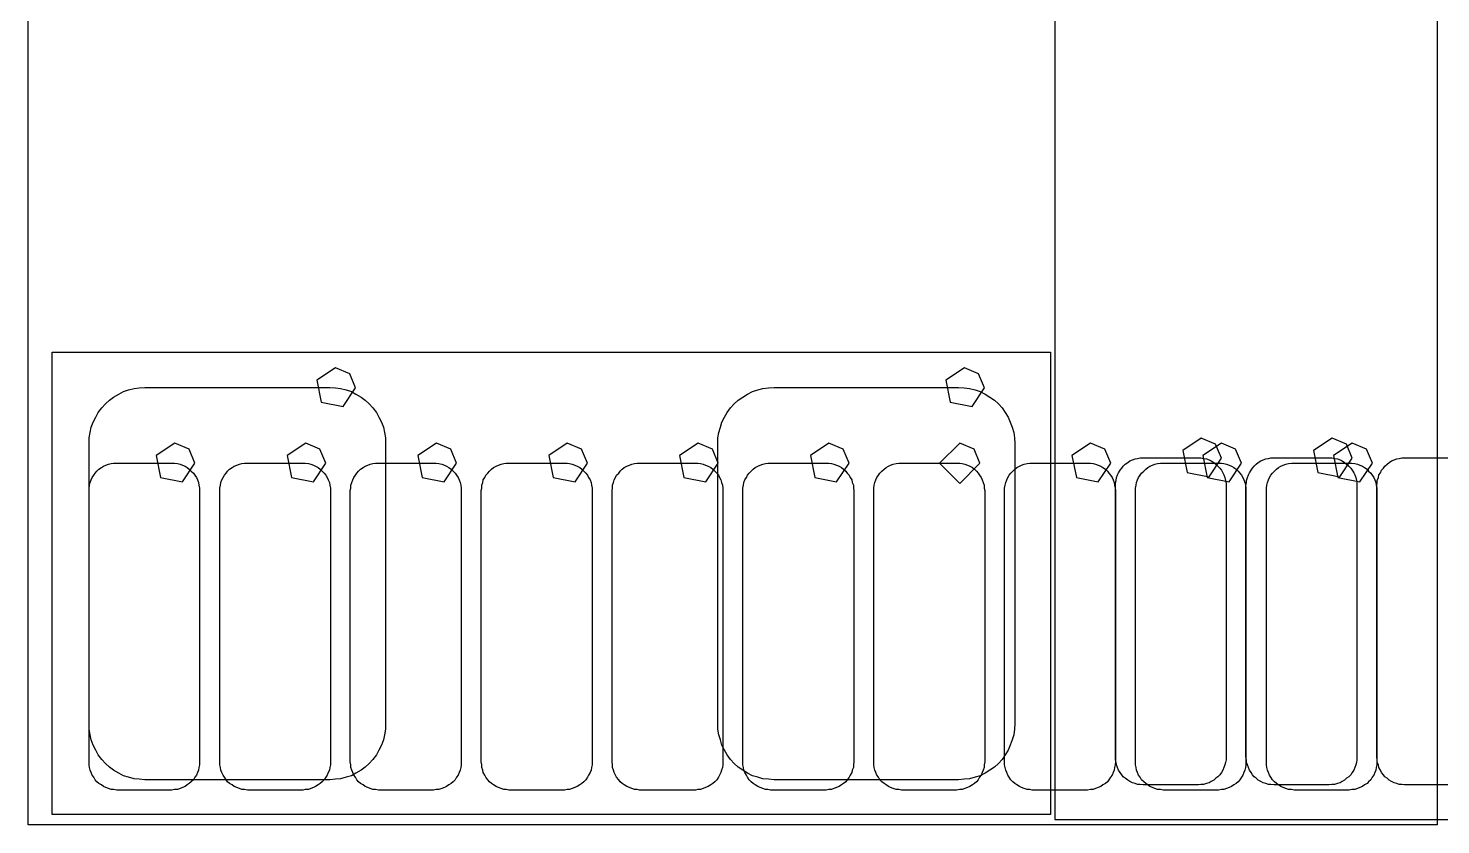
# Model space of a CAD drawing. Extents: x 114 to 258, y 8 to 198.
# Drawn here: x 212.65 to 219.67, y 49.13 to 53.09 of the extents above; entities that cross this region are included whole.
import ezdxf

# ---------------------------------------------------------------- set-up
doc = ezdxf.new("R2010")
doc.units = 0

msp = doc.modelspace()

# ---------------------------------------------------------------- linework, layer by layer
at = {"layer": 'Layer 1', "color": 7}
for points in [[(217.74912, 56.86024), (217.74912, 49.15896)], [(212.6488, 49.13356), (212.6488, 56.83484)], [(219.64904, 56.83484), (219.64904, 49.13356)], [(212.76818, 49.18436), (212.76818, 51.48306)], [(212.76818, 51.48306), (217.7288, 51.48306)], [(217.7288, 51.48306), (217.7288, 49.18436)], [(214.17534, 51.405006), (214.082952, 51.343274), (214.104629, 51.234295), (214.213608, 51.212618), (214.27534, 51.305006), (214.246051, 51.375717), (214.17534, 51.405006), (214.17534, 51.405006)], [(217.300302, 51.405006), (217.207914, 51.343274), (217.229591, 51.234295), (217.33857, 51.212618), (217.400302, 51.305006), (217.371013, 51.375717), (217.300302, 51.405006), (217.300302, 51.405006)], [(213.17458, 51.30272), (213.19998, 51.30526)], [(213.19998, 51.30526), (213.22792, 51.3078)], [(213.22792, 51.3078), (214.1474, 51.3078)], [(214.1474, 51.3078), (214.17534, 51.30526)], [(214.17534, 51.30526), (214.20074, 51.30272)], [(216.29878, 51.30272), (216.32672, 51.30526)], [(216.32672, 51.30526), (216.35466, 51.3078)], [(216.35466, 51.3078), (217.2716, 51.3078)], [(217.2716, 51.3078), (217.29954, 51.30526)], [(217.29954, 51.30526), (217.32494, 51.30272)], [(213.03234, 51.22652), (213.05266, 51.2443)], [(213.05266, 51.2443), (213.07298, 51.25954)], [(213.07298, 51.25954), (213.09838, 51.27478)], [(213.09838, 51.27478), (213.12124, 51.28748)], [(213.12124, 51.28748), (213.14664, 51.2951)], [(213.14664, 51.2951), (213.17458, 51.30272)], [(214.20074, 51.30272), (214.22868, 51.2951)], [(214.22868, 51.2951), (214.25408, 51.28748)], [(214.25408, 51.28748), (214.27694, 51.27478)], [(214.27694, 51.27478), (214.30234, 51.25954)], [(214.30234, 51.25954), (214.32266, 51.2443)], [(214.32266, 51.2443), (214.34298, 51.22652)], [(216.15654, 51.22652), (216.17686, 51.2443)], [(216.17686, 51.2443), (216.19972, 51.25954)], [(216.19972, 51.25954), (216.22258, 51.27478)], [(216.22258, 51.27478), (216.24798, 51.28748)], [(216.24798, 51.28748), (216.27338, 51.2951)], [(216.27338, 51.2951), (216.29878, 51.30272)], [(217.32494, 51.30272), (217.35288, 51.2951)], [(217.35288, 51.2951), (217.37828, 51.28748)], [(217.37828, 51.28748), (217.40368, 51.27478)], [(217.40368, 51.27478), (217.42654, 51.25954)], [(217.42654, 51.25954), (217.4494, 51.2443)], [(217.4494, 51.2443), (217.46972, 51.22652)], [(212.98408, 51.16048), (212.99678, 51.18334)], [(212.99678, 51.18334), (213.01456, 51.2062)], [(213.01456, 51.2062), (213.03234, 51.22652)], [(214.34298, 51.22652), (214.36076, 51.2062)], [(214.36076, 51.2062), (214.37854, 51.18334)], [(214.37854, 51.18334), (214.39124, 51.16048)], [(216.10828, 51.16048), (216.12098, 51.18334)], [(216.12098, 51.18334), (216.13876, 51.2062)], [(216.13876, 51.2062), (216.15654, 51.22652)], [(217.46972, 51.22652), (217.4875, 51.2062)], [(217.4875, 51.2062), (217.50274, 51.18334)], [(217.50274, 51.18334), (217.51798, 51.16048)], [(212.95614, 51.08428), (212.96122, 51.10968)], [(212.96122, 51.10968), (212.97138, 51.13508)], [(212.97138, 51.13508), (212.98408, 51.16048)], [(214.39124, 51.16048), (214.40394, 51.13508)], [(214.40394, 51.13508), (214.4141, 51.10968)], [(214.4141, 51.10968), (214.41918, 51.08428)], [(216.08034, 51.08428), (216.08796, 51.10968)], [(216.08796, 51.10968), (216.09558, 51.13508)], [(216.09558, 51.13508), (216.10828, 51.16048)], [(217.51798, 51.16048), (217.52814, 51.13508)], [(217.52814, 51.13508), (217.5383, 51.10968)], [(217.5383, 51.10968), (217.54592, 51.08428)], [(212.95106, 51.05634), (212.95614, 51.08428)], [(212.95106, 51.0284), (212.95106, 51.05634)], [(212.95106, 49.63648), (212.95106, 51.0284)], [(213.377272, 51.03061), (213.284884, 50.968878), (213.306561, 50.859899), (213.41554, 50.838222), (213.477272, 50.93061), (213.447983, 51.001321), (213.377272, 51.03061), (213.377272, 51.03061)], [(214.027258, 51.03061), (213.93487, 50.968878), (213.956547, 50.859899), (214.065526, 50.838222), (214.127258, 50.93061), (214.097969, 51.001321), (214.027258, 51.03061), (214.027258, 51.03061)], [(214.41918, 51.08428), (214.42426, 51.05634)], [(214.42426, 51.05634), (214.42426, 51.0284)], [(214.42426, 51.0284), (214.42426, 49.63648)], [(214.677244, 51.03061), (214.584856, 50.968878), (214.606533, 50.859899), (214.715512, 50.838222), (214.777244, 50.93061), (214.747955, 51.001321), (214.677244, 51.03061), (214.677244, 51.03061)], [(215.32723, 51.03061), (215.234842, 50.968878), (215.256519, 50.859899), (215.365498, 50.838222), (215.42723, 50.93061), (215.397941, 51.001321), (215.32723, 51.03061), (215.32723, 51.03061)], [(215.977216, 51.03061), (215.884828, 50.968878), (215.906505, 50.859899), (216.015484, 50.838222), (216.077216, 50.93061), (216.047927, 51.001321), (215.977216, 51.03061), (215.977216, 51.03061)], [(216.07526, 51.05634), (216.08034, 51.08428)], [(216.07526, 51.0284), (216.07526, 51.05634)], [(216.07526, 49.63648), (216.07526, 51.0284)], [(216.627202, 51.03061), (216.534814, 50.968878), (216.556491, 50.859899), (216.66547, 50.838222), (216.727202, 50.93061), (216.697913, 51.001321), (216.627202, 51.03061), (216.627202, 51.03061)], [(217.277188, 51.03061), (217.177188, 50.93061), (217.277188, 50.83061), (217.377188, 50.93061), (217.347899, 51.001321), (217.277188, 51.03061), (217.277188, 51.03061)], [(217.54592, 51.08428), (217.54846, 51.05634)], [(217.54846, 51.05634), (217.551, 51.0284)], [(217.551, 51.0284), (217.551, 49.63648)], [(217.927174, 51.03061), (217.834786, 50.968878), (217.856463, 50.859899), (217.965442, 50.838222), (218.027174, 50.93061), (217.997885, 51.001321), (217.927174, 51.03061), (217.927174, 51.03061)], [(218.477338, 51.055502), (218.38495, 50.99377), (218.406627, 50.884791), (218.515606, 50.863114), (218.577338, 50.955502), (218.548049, 51.026213), (218.477338, 51.055502), (218.477338, 51.055502)], [(218.57716, 51.03061), (218.484772, 50.968878), (218.506449, 50.859899), (218.615428, 50.838222), (218.67716, 50.93061), (218.647871, 51.001321), (218.57716, 51.03061), (218.57716, 51.03061)], [(219.127324, 51.055502), (219.034936, 50.99377), (219.056613, 50.884791), (219.165592, 50.863114), (219.227324, 50.955502), (219.198035, 51.026213), (219.127324, 51.055502), (219.127324, 51.055502)], [(219.227146, 51.03061), (219.134758, 50.968878), (219.156435, 50.859899), (219.265414, 50.838222), (219.327146, 50.93061), (219.297857, 51.001321), (219.227146, 51.03061), (219.227146, 51.03061)], [(218.1352, 50.94712), (218.1479, 50.9522)], [(218.1479, 50.9522), (218.1606, 50.95474)], [(218.1606, 50.95474), (218.1733, 50.95728)], [(218.1733, 50.95728), (218.18854, 50.95728)], [(218.18854, 50.95728), (218.46286, 50.95728)], [(218.46286, 50.95728), (218.47556, 50.95728)], [(218.47556, 50.95728), (218.48826, 50.95474)], [(218.48826, 50.95474), (218.5035, 50.9522)], [(218.5035, 50.9522), (218.5162, 50.94712)], [(218.78544, 50.94712), (218.79814, 50.9522)], [(218.79814, 50.9522), (218.81084, 50.95474)], [(218.81084, 50.95474), (218.82354, 50.95728)], [(218.82354, 50.95728), (218.83878, 50.95728)], [(218.83878, 50.95728), (219.1131, 50.95728)], [(219.1131, 50.95728), (219.1258, 50.95728)], [(219.1258, 50.95728), (219.1385, 50.95474)], [(219.1385, 50.95474), (219.15374, 50.9522)], [(219.15374, 50.9522), (219.16644, 50.94712)], [(219.43568, 50.94712), (219.44838, 50.9522)], [(219.44838, 50.9522), (219.46108, 50.95474)], [(219.46108, 50.95474), (219.47378, 50.95728)], [(219.47378, 50.95728), (219.48648, 50.95728)], [(219.48648, 50.95728), (219.76334, 50.95728)], [(212.98154, 50.88108), (212.98916, 50.89124)], [(212.98916, 50.89124), (212.99932, 50.9014)], [(212.99932, 50.9014), (213.01202, 50.90902)], [(213.01202, 50.90902), (213.02218, 50.91664)], [(213.02218, 50.91664), (213.03488, 50.92172)], [(213.03488, 50.92172), (213.04758, 50.9268)], [(213.04758, 50.9268), (213.06028, 50.92934)], [(213.06028, 50.92934), (213.07298, 50.93188)], [(213.07298, 50.93188), (213.08822, 50.93188)], [(213.08822, 50.93188), (213.36254, 50.93188)], [(213.36254, 50.93188), (213.37524, 50.93188)], [(213.37524, 50.93188), (213.39048, 50.92934)], [(213.39048, 50.92934), (213.40318, 50.9268)], [(213.40318, 50.9268), (213.41588, 50.92172)], [(213.41588, 50.92172), (213.42858, 50.91664)], [(213.42858, 50.91664), (213.43874, 50.90902)], [(213.43874, 50.90902), (213.4489, 50.9014)], [(213.4489, 50.9014), (213.45906, 50.89124)], [(213.45906, 50.89124), (213.46922, 50.88108)], [(213.63178, 50.88108), (213.6394, 50.89124)], [(213.6394, 50.89124), (213.64956, 50.9014)], [(213.64956, 50.9014), (213.66226, 50.90902)], [(213.66226, 50.90902), (213.67242, 50.91664)], [(213.67242, 50.91664), (213.68512, 50.92172)], [(213.68512, 50.92172), (213.69782, 50.9268)], [(213.69782, 50.9268), (213.71052, 50.92934)], [(213.71052, 50.92934), (213.72322, 50.93188)], [(213.72322, 50.93188), (213.73846, 50.93188)], [(213.73846, 50.93188), (214.01278, 50.93188)], [(214.01278, 50.93188), (214.02548, 50.93188)], [(214.02548, 50.93188), (214.04072, 50.92934)], [(214.04072, 50.92934), (214.05342, 50.9268)], [(214.05342, 50.9268), (214.06612, 50.92172)], [(214.06612, 50.92172), (214.07628, 50.91664)], [(214.07628, 50.91664), (214.08898, 50.90902)], [(214.08898, 50.90902), (214.09914, 50.9014)], [(214.09914, 50.9014), (214.1093, 50.89124)], [(214.1093, 50.89124), (214.11946, 50.88108)], [(214.28202, 50.88108), (214.28964, 50.89124)], [(214.28964, 50.89124), (214.2998, 50.9014)], [(214.2998, 50.9014), (214.3125, 50.90902)], [(214.3125, 50.90902), (214.32266, 50.91664)], [(214.32266, 50.91664), (214.33536, 50.92172)], [(214.33536, 50.92172), (214.34806, 50.9268)], [(214.34806, 50.9268), (214.36076, 50.92934)], [(214.36076, 50.92934), (214.37346, 50.93188)], [(214.37346, 50.93188), (214.3887, 50.93188)], [(214.3887, 50.93188), (214.66302, 50.93188)], [(214.66302, 50.93188), (214.67572, 50.93188)], [(214.67572, 50.93188), (214.68842, 50.92934)], [(214.68842, 50.92934), (214.70366, 50.9268)], [(214.70366, 50.9268), (214.71636, 50.92172)], [(214.71636, 50.92172), (214.72652, 50.91664)], [(214.72652, 50.91664), (214.73922, 50.90902)], [(214.73922, 50.90902), (214.74938, 50.9014)], [(214.74938, 50.9014), (214.75954, 50.89124)], [(214.75954, 50.89124), (214.7697, 50.88108)], [(214.93226, 50.88108), (214.93988, 50.89124)], [(214.93988, 50.89124), (214.95004, 50.9014)], [(214.95004, 50.9014), (214.9602, 50.90902)], [(214.9602, 50.90902), (214.9729, 50.91664)], [(214.9729, 50.91664), (214.9856, 50.92172)], [(214.9856, 50.92172), (214.9983, 50.9268)], [(214.9983, 50.9268), (215.011, 50.92934)], [(215.011, 50.92934), (215.0237, 50.93188)], [(215.0237, 50.93188), (215.0364, 50.93188)], [(215.0364, 50.93188), (215.31326, 50.93188)], [(215.31326, 50.93188), (215.32596, 50.93188)], [(215.32596, 50.93188), (215.33866, 50.92934)], [(215.33866, 50.92934), (215.35136, 50.9268)], [(215.35136, 50.9268), (215.36406, 50.92172)], [(215.36406, 50.92172), (215.37676, 50.91664)], [(215.37676, 50.91664), (215.38946, 50.90902)], [(215.38946, 50.90902), (215.39962, 50.9014)], [(215.39962, 50.9014), (215.40978, 50.89124)], [(215.40978, 50.89124), (215.41994, 50.88108)], [(215.5825, 50.88108), (215.59012, 50.89124)], [(215.59012, 50.89124), (215.60028, 50.9014)], [(215.60028, 50.9014), (215.61044, 50.90902)], [(215.61044, 50.90902), (215.62314, 50.91664)], [(215.62314, 50.91664), (215.63584, 50.92172)], [(215.63584, 50.92172), (215.64854, 50.9268)], [(215.64854, 50.9268), (215.66124, 50.92934)], [(215.66124, 50.92934), (215.67394, 50.93188)], [(215.67394, 50.93188), (215.68664, 50.93188)], [(215.68664, 50.93188), (215.9635, 50.93188)], [(215.9635, 50.93188), (215.9762, 50.93188)], [(215.9762, 50.93188), (215.9889, 50.92934)], [(215.9889, 50.92934), (216.0016, 50.9268)], [(216.0016, 50.9268), (216.0143, 50.92172)], [(216.0143, 50.92172), (216.027, 50.91664)], [(216.027, 50.91664), (216.0397, 50.90902)], [(216.0397, 50.90902), (216.04986, 50.9014)], [(216.04986, 50.9014), (216.06002, 50.89124)], [(216.06002, 50.89124), (216.07018, 50.88108)], [(216.2302, 50.88108), (216.24036, 50.89124)], [(216.24036, 50.89124), (216.25052, 50.9014)], [(216.25052, 50.9014), (216.26068, 50.90902)], [(216.26068, 50.90902), (216.27338, 50.91664)], [(216.27338, 50.91664), (216.28608, 50.92172)], [(216.28608, 50.92172), (216.29878, 50.9268)], [(216.29878, 50.9268), (216.31148, 50.92934)], [(216.31148, 50.92934), (216.32418, 50.93188)], [(216.32418, 50.93188), (216.33688, 50.93188)], [(216.33688, 50.93188), (216.61374, 50.93188)], [(216.61374, 50.93188), (216.62644, 50.93188)], [(216.62644, 50.93188), (216.63914, 50.92934)], [(216.63914, 50.92934), (216.65184, 50.9268)], [(216.65184, 50.9268), (216.66454, 50.92172)], [(216.66454, 50.92172), (216.67724, 50.91664)], [(216.67724, 50.91664), (216.68994, 50.90902)], [(216.68994, 50.90902), (216.7001, 50.9014)], [(216.7001, 50.9014), (216.71026, 50.89124)], [(216.71026, 50.89124), (216.71788, 50.88108)], [(216.88044, 50.88108), (216.8906, 50.89124)], [(216.8906, 50.89124), (216.90076, 50.9014)], [(216.90076, 50.9014), (216.91092, 50.90902)], [(216.91092, 50.90902), (216.92362, 50.91664)], [(216.92362, 50.91664), (216.93378, 50.92172)], [(216.93378, 50.92172), (216.94648, 50.9268)], [(216.94648, 50.9268), (216.96172, 50.92934)], [(216.96172, 50.92934), (216.97442, 50.93188)], [(216.97442, 50.93188), (216.98712, 50.93188)], [(216.98712, 50.93188), (217.26144, 50.93188)], [(217.26144, 50.93188), (217.27668, 50.93188)], [(217.27668, 50.93188), (217.28938, 50.92934)], [(217.28938, 50.92934), (217.30208, 50.9268)], [(217.30208, 50.9268), (217.31478, 50.92172)], [(217.31478, 50.92172), (217.32748, 50.91664)], [(217.32748, 50.91664), (217.34018, 50.90902)], [(217.34018, 50.90902), (217.35034, 50.9014)], [(217.35034, 50.9014), (217.3605, 50.89124)], [(217.3605, 50.89124), (217.36812, 50.88108)], [(217.53068, 50.88108), (217.54084, 50.89124)], [(217.54084, 50.89124), (217.551, 50.9014)], [(217.551, 50.9014), (217.56116, 50.90902)], [(217.56116, 50.90902), (217.57386, 50.91664)], [(217.57386, 50.91664), (217.58402, 50.92172)], [(217.58402, 50.92172), (217.59672, 50.9268)], [(217.59672, 50.9268), (217.61196, 50.92934)], [(217.61196, 50.92934), (217.62466, 50.93188)], [(217.62466, 50.93188), (217.63736, 50.93188)], [(217.63736, 50.93188), (217.91168, 50.93188)], [(217.91168, 50.93188), (217.92692, 50.93188)], [(217.92692, 50.93188), (217.93962, 50.92934)], [(217.93962, 50.92934), (217.95232, 50.9268)], [(217.95232, 50.9268), (217.96502, 50.92172)], [(217.96502, 50.92172), (217.97772, 50.91664)], [(217.97772, 50.91664), (217.98788, 50.90902)], [(217.98788, 50.90902), (218.00058, 50.9014)], [(218.00058, 50.9014), (218.01074, 50.89124)], [(218.01074, 50.89124), (218.01836, 50.88108)], [(218.06154, 50.87346), (218.06662, 50.88362)], [(218.06662, 50.88362), (218.07424, 50.89632)], [(218.07424, 50.89632), (218.08186, 50.90648)], [(218.08186, 50.90648), (218.08948, 50.91664)], [(218.08948, 50.91664), (218.09964, 50.9268)], [(218.09964, 50.9268), (218.11234, 50.93442)], [(218.11234, 50.93442), (218.1225, 50.94204)], [(218.1225, 50.94204), (218.1352, 50.94712)], [(218.18092, 50.88108), (218.19108, 50.89124)], [(218.19108, 50.89124), (218.20124, 50.9014)], [(218.20124, 50.9014), (218.2114, 50.90902)], [(218.2114, 50.90902), (218.22156, 50.91664)], [(218.22156, 50.91664), (218.23426, 50.92172)], [(218.23426, 50.92172), (218.24696, 50.9268)], [(218.24696, 50.9268), (218.25966, 50.92934)], [(218.25966, 50.92934), (218.2749, 50.93188)], [(218.2749, 50.93188), (218.2876, 50.93188)], [(218.2876, 50.93188), (218.56192, 50.93188)], [(218.5162, 50.94712), (218.52636, 50.94204)], [(218.52636, 50.94204), (218.53906, 50.93442)], [(218.53906, 50.93442), (218.54922, 50.9268)], [(218.54922, 50.9268), (218.55938, 50.91664)], [(218.55938, 50.91664), (218.56954, 50.90648)], [(218.56192, 50.93188), (218.57716, 50.93188)], [(218.56954, 50.90648), (218.57716, 50.89632)], [(218.57716, 50.93188), (218.58986, 50.92934)], [(218.57716, 50.89632), (218.58478, 50.88362)], [(218.58478, 50.88362), (218.58986, 50.87346)], [(218.58986, 50.92934), (218.60256, 50.9268)], [(218.60256, 50.9268), (218.61526, 50.92172)], [(218.61526, 50.92172), (218.62796, 50.91664)], [(218.62796, 50.91664), (218.63812, 50.90902)], [(218.63812, 50.90902), (218.65082, 50.9014)], [(218.65082, 50.9014), (218.66098, 50.89124)], [(218.66098, 50.89124), (218.6686, 50.88108)], [(218.71178, 50.87346), (218.71686, 50.88362)], [(218.71686, 50.88362), (218.72448, 50.89632)], [(218.72448, 50.89632), (218.7321, 50.90648)], [(218.7321, 50.90648), (218.73972, 50.91664)], [(218.73972, 50.91664), (218.74988, 50.9268)], [(218.74988, 50.9268), (218.76004, 50.93442)], [(218.76004, 50.93442), (218.77274, 50.94204)], [(218.77274, 50.94204), (218.78544, 50.94712)], [(218.83116, 50.88108), (218.84132, 50.89124)], [(218.84132, 50.89124), (218.85148, 50.9014)], [(218.85148, 50.9014), (218.86164, 50.90902)], [(218.86164, 50.90902), (218.8718, 50.91664)], [(218.8718, 50.91664), (218.8845, 50.92172)], [(218.8845, 50.92172), (218.8972, 50.9268)], [(218.8972, 50.9268), (218.9099, 50.92934)], [(218.9099, 50.92934), (218.92514, 50.93188)], [(218.92514, 50.93188), (218.93784, 50.93188)], [(218.93784, 50.93188), (219.21216, 50.93188)], [(219.16644, 50.94712), (219.1766, 50.94204)], [(219.1766, 50.94204), (219.1893, 50.93442)], [(219.1893, 50.93442), (219.19946, 50.9268)], [(219.19946, 50.9268), (219.20962, 50.91664)], [(219.20962, 50.91664), (219.21978, 50.90648)], [(219.21216, 50.93188), (219.22486, 50.93188)], [(219.21978, 50.90648), (219.2274, 50.89632)], [(219.22486, 50.93188), (219.2401, 50.92934)], [(219.2274, 50.89632), (219.23502, 50.88362)], [(219.23502, 50.88362), (219.2401, 50.87346)], [(219.2401, 50.92934), (219.2528, 50.9268)], [(219.2528, 50.9268), (219.2655, 50.92172)], [(219.2655, 50.92172), (219.2782, 50.91664)], [(219.2782, 50.91664), (219.28836, 50.90902)], [(219.28836, 50.90902), (219.30106, 50.9014)], [(219.30106, 50.9014), (219.30868, 50.89124)], [(219.30868, 50.89124), (219.31884, 50.88108)], [(219.35948, 50.87346), (219.3671, 50.88362)], [(219.3671, 50.88362), (219.37218, 50.89632)], [(219.37218, 50.89632), (219.38234, 50.90648)], [(219.38234, 50.90648), (219.38996, 50.91664)], [(219.38996, 50.91664), (219.40012, 50.9268)], [(219.40012, 50.9268), (219.41028, 50.93442)], [(219.41028, 50.93442), (219.42298, 50.94204)], [(219.42298, 50.94204), (219.43568, 50.94712)], [(212.95106, 50.80742), (212.9536, 50.82266)], [(212.9536, 50.82266), (212.95614, 50.83536)], [(212.95614, 50.83536), (212.96122, 50.84806)], [(212.96122, 50.84806), (212.9663, 50.86076)], [(212.9663, 50.86076), (212.97392, 50.87092)], [(212.97392, 50.87092), (212.98154, 50.88108)], [(213.46922, 50.88108), (213.47684, 50.87092)], [(213.47684, 50.87092), (213.48446, 50.86076)], [(213.48446, 50.86076), (213.48954, 50.84806)], [(213.48954, 50.84806), (213.49462, 50.83536)], [(213.49462, 50.83536), (213.49716, 50.82266)], [(213.49716, 50.82266), (213.4997, 50.80742)], [(213.6013, 50.80742), (213.60384, 50.82266)], [(213.60384, 50.82266), (213.60638, 50.83536)], [(213.60638, 50.83536), (213.61146, 50.84806)], [(213.61146, 50.84806), (213.61654, 50.86076)], [(213.61654, 50.86076), (213.62416, 50.87092)], [(213.62416, 50.87092), (213.63178, 50.88108)], [(214.11946, 50.88108), (214.12708, 50.87092)], [(214.12708, 50.87092), (214.1347, 50.86076)], [(214.1347, 50.86076), (214.13978, 50.84806)], [(214.13978, 50.84806), (214.14486, 50.83536)], [(214.14486, 50.83536), (214.1474, 50.82266)], [(214.1474, 50.82266), (214.14994, 50.80742)], [(214.25154, 50.82266), (214.25662, 50.83536)], [(214.25154, 50.80742), (214.25154, 50.82266)], [(214.25662, 50.83536), (214.2617, 50.84806)], [(214.2617, 50.84806), (214.26678, 50.86076)], [(214.26678, 50.86076), (214.2744, 50.87092)], [(214.2744, 50.87092), (214.28202, 50.88108)], [(214.7697, 50.88108), (214.77732, 50.87092)], [(214.77732, 50.87092), (214.78494, 50.86076)], [(214.78494, 50.86076), (214.79002, 50.84806)], [(214.79002, 50.84806), (214.7951, 50.83536)], [(214.7951, 50.83536), (214.79764, 50.82266)], [(214.79764, 50.82266), (214.80018, 50.80742)], [(214.90178, 50.82266), (214.90686, 50.83536)], [(214.90178, 50.80742), (214.90178, 50.82266)], [(214.90686, 50.83536), (214.9094, 50.84806)], [(214.9094, 50.84806), (214.91702, 50.86076)], [(214.91702, 50.86076), (214.9221, 50.87092)], [(214.9221, 50.87092), (214.93226, 50.88108)], [(215.41994, 50.88108), (215.42756, 50.87092)], [(215.42756, 50.87092), (215.43264, 50.86076)], [(215.43264, 50.86076), (215.44026, 50.84806)], [(215.44026, 50.84806), (215.44534, 50.83536)], [(215.44534, 50.83536), (215.44788, 50.82266)], [(215.44788, 50.82266), (215.45042, 50.80742)], [(215.55202, 50.82266), (215.5571, 50.83536)], [(215.55202, 50.80742), (215.55202, 50.82266)], [(215.5571, 50.83536), (215.55964, 50.84806)], [(215.55964, 50.84806), (215.56726, 50.86076)], [(215.56726, 50.86076), (215.57234, 50.87092)], [(215.57234, 50.87092), (215.5825, 50.88108)], [(216.07018, 50.88108), (216.0778, 50.87092)], [(216.0778, 50.87092), (216.08288, 50.86076)], [(216.08288, 50.86076), (216.0905, 50.84806)], [(216.0905, 50.84806), (216.09304, 50.83536)], [(216.09304, 50.83536), (216.09812, 50.82266)], [(216.09812, 50.82266), (216.10066, 50.80742)], [(216.19972, 50.80742), (216.20226, 50.82266)], [(216.20226, 50.82266), (216.2048, 50.83536)], [(216.2048, 50.83536), (216.20988, 50.84806)], [(216.20988, 50.84806), (216.2175, 50.86076)], [(216.2175, 50.86076), (216.22258, 50.87092)], [(216.22258, 50.87092), (216.2302, 50.88108)], [(216.71788, 50.88108), (216.72804, 50.87092)], [(216.72804, 50.87092), (216.73312, 50.86076)], [(216.73312, 50.86076), (216.74074, 50.84806)], [(216.74074, 50.84806), (216.74328, 50.83536)], [(216.74328, 50.83536), (216.74836, 50.82266)], [(216.74836, 50.82266), (216.74836, 50.80742)], [(216.84996, 50.80742), (216.8525, 50.82266)], [(216.8525, 50.82266), (216.85504, 50.83536)], [(216.85504, 50.83536), (216.86012, 50.84806)], [(216.86012, 50.84806), (216.8652, 50.86076)], [(216.8652, 50.86076), (216.87282, 50.87092)], [(216.87282, 50.87092), (216.88044, 50.88108)], [(217.36812, 50.88108), (217.37574, 50.87092)], [(217.37574, 50.87092), (217.38336, 50.86076)], [(217.38336, 50.86076), (217.38844, 50.84806)], [(217.38844, 50.84806), (217.39352, 50.83536)], [(217.39352, 50.83536), (217.3986, 50.82266)], [(217.3986, 50.82266), (217.3986, 50.80742)], [(217.5002, 50.80742), (217.50274, 50.82266)], [(217.50274, 50.82266), (217.50528, 50.83536)], [(217.50528, 50.83536), (217.51036, 50.84806)], [(217.51036, 50.84806), (217.51544, 50.86076)], [(217.51544, 50.86076), (217.52306, 50.87092)], [(217.52306, 50.87092), (217.53068, 50.88108)], [(218.01836, 50.88108), (218.02598, 50.87092)], [(218.02598, 50.87092), (218.0336, 50.86076)], [(218.0336, 50.86076), (218.03868, 50.84806)], [(218.03868, 50.84806), (218.04376, 50.83536)], [(218.04376, 50.83536), (218.0463, 50.82266)], [(218.0463, 50.82266), (218.04884, 50.80742)], [(218.05138, 50.83282), (218.05392, 50.84552)], [(218.05138, 50.82012), (218.05138, 50.83282)], [(218.05138, 49.46884), (218.05138, 50.82012)], [(218.05392, 50.84552), (218.05646, 50.86076)], [(218.05646, 50.86076), (218.06154, 50.87346)], [(218.15044, 50.80742), (218.15298, 50.82266)], [(218.15298, 50.82266), (218.15552, 50.83536)], [(218.15552, 50.83536), (218.1606, 50.84806)], [(218.1606, 50.84806), (218.16568, 50.86076)], [(218.16568, 50.86076), (218.1733, 50.87092)], [(218.1733, 50.87092), (218.18092, 50.88108)], [(218.58986, 50.87346), (218.59494, 50.86076)], [(218.59494, 50.86076), (218.59748, 50.84552)], [(218.59748, 50.84552), (218.60002, 50.83282)], [(218.60002, 50.83282), (218.60002, 50.82012)], [(218.60002, 50.82012), (218.60002, 49.46884)], [(218.6686, 50.88108), (218.67622, 50.87092)], [(218.67622, 50.87092), (218.68384, 50.86076)], [(218.68384, 50.86076), (218.68892, 50.84806)], [(218.68892, 50.84806), (218.694, 50.83536)], [(218.694, 50.83536), (218.69654, 50.82266)], [(218.69654, 50.82266), (218.69908, 50.80742)], [(218.69908, 50.82012), (218.70162, 50.83282)], [(218.69908, 49.46884), (218.69908, 50.82012)], [(218.70162, 50.84552), (218.7067, 50.86076)], [(218.70162, 50.83282), (218.70162, 50.84552)], [(218.7067, 50.86076), (218.71178, 50.87346)], [(218.80068, 50.80742), (218.80322, 50.82266)], [(218.80322, 50.82266), (218.80576, 50.83536)], [(218.80576, 50.83536), (218.81084, 50.84806)], [(218.81084, 50.84806), (218.81592, 50.86076)], [(218.81592, 50.86076), (218.82354, 50.87092)], [(218.82354, 50.87092), (218.83116, 50.88108)], [(219.2401, 50.87346), (219.24518, 50.86076)], [(219.24518, 50.86076), (219.24772, 50.84552)], [(219.24772, 50.84552), (219.25026, 50.83282)], [(219.25026, 50.83282), (219.25026, 50.82012)], [(219.25026, 50.82012), (219.25026, 49.46884)], [(219.31884, 50.88108), (219.32646, 50.87092)], [(219.32646, 50.87092), (219.33408, 50.86076)], [(219.33408, 50.86076), (219.33916, 50.84806)], [(219.33916, 50.84806), (219.34424, 50.83536)], [(219.34424, 50.83536), (219.34678, 50.82266)], [(219.34678, 50.82266), (219.34932, 50.80742)], [(219.34932, 50.82012), (219.35186, 50.83282)], [(219.34932, 49.46884), (219.34932, 50.82012)], [(219.35186, 50.84552), (219.35694, 50.86076)], [(219.35186, 50.83282), (219.35186, 50.84552)], [(219.35694, 50.86076), (219.35948, 50.87346)], [(212.95106, 50.79472), (212.95106, 50.80742)], [(212.95106, 49.44598), (212.95106, 50.79472)], [(213.4997, 50.80742), (213.4997, 50.79472)], [(213.4997, 50.79472), (213.4997, 49.44598)], [(213.6013, 50.79472), (213.6013, 50.80742)], [(213.6013, 49.44598), (213.6013, 50.79472)], [(214.14994, 50.80742), (214.14994, 50.79472)], [(214.14994, 50.79472), (214.14994, 49.44598)], [(214.249, 50.79472), (214.25154, 50.80742)], [(214.249, 49.44598), (214.249, 50.79472)], [(214.80018, 50.80742), (214.80018, 50.79472)], [(214.80018, 50.79472), (214.80018, 49.44598)], [(214.89924, 50.79472), (214.90178, 50.80742)], [(214.89924, 49.44598), (214.89924, 50.79472)], [(215.45042, 50.80742), (215.45042, 50.79472)], [(215.45042, 50.79472), (215.45042, 49.44598)], [(215.54948, 50.79472), (215.55202, 50.80742)], [(215.54948, 49.44598), (215.54948, 50.79472)], [(216.10066, 50.80742), (216.10066, 50.79472)], [(216.10066, 50.79472), (216.10066, 49.44598)], [(216.19972, 50.79472), (216.19972, 50.80742)], [(216.19972, 49.44598), (216.19972, 50.79472)], [(216.74836, 50.80742), (216.7509, 50.79472)], [(216.7509, 50.79472), (216.7509, 49.44598)], [(216.84996, 50.79472), (216.84996, 50.80742)], [(216.84996, 49.44598), (216.84996, 50.79472)], [(217.3986, 50.80742), (217.40114, 50.79472)], [(217.40114, 50.79472), (217.40114, 49.44598)], [(217.5002, 50.79472), (217.5002, 50.80742)], [(217.5002, 49.44598), (217.5002, 50.79472)], [(218.04884, 50.80742), (218.05138, 50.79472)], [(218.05138, 50.79472), (218.05138, 49.44598)], [(218.15044, 50.79472), (218.15044, 50.80742)], [(218.15044, 49.44598), (218.15044, 50.79472)], [(218.69908, 50.80742), (218.69908, 50.79472)], [(218.69908, 50.79472), (218.69908, 49.44598)], [(218.80068, 50.79472), (218.80068, 50.80742)], [(218.80068, 49.44598), (218.80068, 50.79472)], [(219.34932, 50.80742), (219.34932, 50.79472)], [(219.34932, 50.79472), (219.34932, 49.44598)], [(212.95106, 49.60854), (212.95106, 49.63648)], [(214.42426, 49.63648), (214.42426, 49.60854)], [(216.07526, 49.60854), (216.07526, 49.63648)], [(217.551, 49.63648), (217.54846, 49.60854)], [(212.95614, 49.5806), (212.95106, 49.60854)], [(212.96122, 49.5552), (212.95614, 49.5806)], [(212.97138, 49.5298), (212.96122, 49.5552)], [(214.4141, 49.5552), (214.40394, 49.5298)], [(214.41918, 49.5806), (214.4141, 49.5552)], [(214.42426, 49.60854), (214.41918, 49.5806)], [(216.08034, 49.5806), (216.07526, 49.60854)], [(216.08796, 49.5552), (216.08034, 49.5806)], [(216.09558, 49.5298), (216.08796, 49.5552)], [(217.5383, 49.5552), (217.52814, 49.5298)], [(217.54592, 49.5806), (217.5383, 49.5552)], [(217.54846, 49.60854), (217.54592, 49.5806)], [(212.98408, 49.5044), (212.97138, 49.5298)], [(212.99678, 49.48154), (212.98408, 49.5044)], [(213.01456, 49.45868), (212.99678, 49.48154)], [(214.37854, 49.48154), (214.36076, 49.45868)], [(214.39124, 49.5044), (214.37854, 49.48154)], [(214.40394, 49.5298), (214.39124, 49.5044)], [(216.10828, 49.5044), (216.09558, 49.5298)], [(216.12098, 49.48154), (216.10828, 49.5044)], [(216.13876, 49.45868), (216.12098, 49.48154)], [(217.50274, 49.48154), (217.4875, 49.45868)], [(217.51798, 49.5044), (217.50274, 49.48154)], [(217.52814, 49.5298), (217.51798, 49.5044)], [(212.95106, 49.43074), (212.95106, 49.44598)], [(212.9536, 49.41804), (212.95106, 49.43074)], [(212.95614, 49.40534), (212.9536, 49.41804)], [(213.03234, 49.43836), (213.01456, 49.45868)], [(213.05266, 49.42058), (213.03234, 49.43836)], [(213.07298, 49.40534), (213.05266, 49.42058)], [(213.49716, 49.41804), (213.49462, 49.40534)], [(213.4997, 49.43074), (213.49716, 49.41804)], [(213.4997, 49.44598), (213.4997, 49.43074)], [(213.6013, 49.43074), (213.6013, 49.44598)], [(213.60384, 49.41804), (213.6013, 49.43074)], [(213.60638, 49.40534), (213.60384, 49.41804)], [(214.1474, 49.41804), (214.14486, 49.40534)], [(214.14994, 49.43074), (214.1474, 49.41804)], [(214.14994, 49.44598), (214.14994, 49.43074)], [(214.25154, 49.43074), (214.249, 49.44598)], [(214.25154, 49.41804), (214.25154, 49.43074)], [(214.25662, 49.40534), (214.25154, 49.41804)], [(214.32266, 49.42058), (214.30234, 49.40534)], [(214.34298, 49.43836), (214.32266, 49.42058)], [(214.36076, 49.45868), (214.34298, 49.43836)], [(214.79764, 49.41804), (214.7951, 49.40534)], [(214.80018, 49.43074), (214.79764, 49.41804)], [(214.80018, 49.44598), (214.80018, 49.43074)], [(214.90178, 49.43074), (214.89924, 49.44598)], [(214.90178, 49.41804), (214.90178, 49.43074)], [(214.90686, 49.40534), (214.90178, 49.41804)], [(215.44788, 49.41804), (215.44534, 49.40534)], [(215.45042, 49.43074), (215.44788, 49.41804)], [(215.45042, 49.44598), (215.45042, 49.43074)], [(215.55202, 49.43074), (215.54948, 49.44598)], [(215.55202, 49.41804), (215.55202, 49.43074)], [(215.5571, 49.40534), (215.55202, 49.41804)], [(216.09812, 49.41804), (216.09304, 49.40534)], [(216.10066, 49.43074), (216.09812, 49.41804)], [(216.10066, 49.44598), (216.10066, 49.43074)], [(216.15654, 49.43836), (216.13876, 49.45868)], [(216.17686, 49.42058), (216.15654, 49.43836)], [(216.19972, 49.40534), (216.17686, 49.42058)], [(216.19972, 49.43074), (216.19972, 49.44598)], [(216.20226, 49.41804), (216.19972, 49.43074)], [(216.2048, 49.40534), (216.20226, 49.41804)], [(216.74836, 49.41804), (216.74328, 49.40534)], [(216.7509, 49.44598), (216.74836, 49.43074)], [(216.74836, 49.43074), (216.74836, 49.41804)], [(216.84996, 49.43074), (216.84996, 49.44598)], [(216.8525, 49.41804), (216.84996, 49.43074)], [(216.85504, 49.40534), (216.8525, 49.41804)], [(217.3986, 49.41804), (217.39352, 49.40534)], [(217.40114, 49.44598), (217.3986, 49.43074)], [(217.3986, 49.43074), (217.3986, 49.41804)], [(217.4494, 49.42058), (217.42654, 49.40534)], [(217.46972, 49.43836), (217.4494, 49.42058)], [(217.4875, 49.45868), (217.46972, 49.43836)], [(217.5002, 49.43074), (217.5002, 49.44598)], [(217.50274, 49.41804), (217.5002, 49.43074)], [(217.50528, 49.40534), (217.50274, 49.41804)], [(218.0463, 49.41804), (218.04376, 49.40534)], [(218.04884, 49.43074), (218.0463, 49.41804)], [(218.05138, 49.44598), (218.04884, 49.43074)], [(218.05138, 49.45614), (218.05138, 49.46884)], [(218.05392, 49.44344), (218.05138, 49.45614)], [(218.05646, 49.43074), (218.05392, 49.44344)], [(218.06154, 49.41804), (218.05646, 49.43074)], [(218.06662, 49.40534), (218.06154, 49.41804)], [(218.15044, 49.43074), (218.15044, 49.44598)], [(218.15298, 49.41804), (218.15044, 49.43074)], [(218.15552, 49.40534), (218.15298, 49.41804)], [(218.58986, 49.41804), (218.58478, 49.40534)], [(218.59494, 49.43074), (218.58986, 49.41804)], [(218.59748, 49.44344), (218.59494, 49.43074)], [(218.60002, 49.45614), (218.59748, 49.44344)], [(218.60002, 49.46884), (218.60002, 49.45614)], [(218.69654, 49.41804), (218.694, 49.40534)], [(218.69908, 49.43074), (218.69654, 49.41804)], [(218.70162, 49.45614), (218.69908, 49.46884)], [(218.69908, 49.44598), (218.69908, 49.43074)], [(218.70162, 49.44344), (218.70162, 49.45614)], [(218.7067, 49.43074), (218.70162, 49.44344)], [(218.71178, 49.41804), (218.7067, 49.43074)], [(218.71686, 49.40534), (218.71178, 49.41804)], [(218.80068, 49.43074), (218.80068, 49.44598)], [(218.80322, 49.41804), (218.80068, 49.43074)], [(218.80576, 49.40534), (218.80322, 49.41804)], [(219.2401, 49.41804), (219.23502, 49.40534)], [(219.24518, 49.43074), (219.2401, 49.41804)], [(219.24772, 49.44344), (219.24518, 49.43074)], [(219.25026, 49.45614), (219.24772, 49.44344)], [(219.25026, 49.46884), (219.25026, 49.45614)], [(219.34678, 49.41804), (219.34424, 49.40534)], [(219.34932, 49.43074), (219.34678, 49.41804)], [(219.35186, 49.45614), (219.34932, 49.46884)], [(219.34932, 49.44598), (219.34932, 49.43074)], [(219.35186, 49.44344), (219.35186, 49.45614)], [(219.35694, 49.43074), (219.35186, 49.44344)], [(219.35948, 49.41804), (219.35694, 49.43074)], [(219.3671, 49.40534), (219.35948, 49.41804)], [(212.96122, 49.39264), (212.95614, 49.40534)], [(212.9663, 49.37994), (212.96122, 49.39264)], [(212.97392, 49.36978), (212.9663, 49.37994)], [(212.98154, 49.35708), (212.97392, 49.36978)], [(212.98916, 49.34692), (212.98154, 49.35708)], [(212.99932, 49.3393), (212.98916, 49.34692)], [(213.01202, 49.33168), (212.99932, 49.3393)], [(213.09838, 49.3901), (213.07298, 49.40534)], [(213.12124, 49.3774), (213.09838, 49.3901)], [(213.14664, 49.36978), (213.12124, 49.3774)], [(213.17458, 49.36216), (213.14664, 49.36978)], [(213.19998, 49.35962), (213.17458, 49.36216)], [(213.22792, 49.35708), (213.19998, 49.35962)], [(214.1474, 49.35708), (213.22792, 49.35708)], [(213.4489, 49.3393), (213.43874, 49.33168)], [(213.45906, 49.34692), (213.4489, 49.3393)], [(213.46922, 49.35708), (213.45906, 49.34692)], [(213.47684, 49.36978), (213.46922, 49.35708)], [(213.48446, 49.37994), (213.47684, 49.36978)], [(213.48954, 49.39264), (213.48446, 49.37994)], [(213.49462, 49.40534), (213.48954, 49.39264)], [(213.61146, 49.39264), (213.60638, 49.40534)], [(213.61654, 49.37994), (213.61146, 49.39264)], [(213.62416, 49.36978), (213.61654, 49.37994)], [(213.63178, 49.35708), (213.62416, 49.36978)], [(213.6394, 49.34692), (213.63178, 49.35708)], [(213.64956, 49.3393), (213.6394, 49.34692)], [(213.66226, 49.33168), (213.64956, 49.3393)], [(214.09914, 49.3393), (214.08898, 49.33168)], [(214.1093, 49.34692), (214.09914, 49.3393)], [(214.11946, 49.35708), (214.1093, 49.34692)], [(214.12708, 49.36978), (214.11946, 49.35708)], [(214.1347, 49.37994), (214.12708, 49.36978)], [(214.13978, 49.39264), (214.1347, 49.37994)], [(214.14486, 49.40534), (214.13978, 49.39264)], [(214.17534, 49.35962), (214.1474, 49.35708)], [(214.20074, 49.36216), (214.17534, 49.35962)], [(214.22868, 49.36978), (214.20074, 49.36216)], [(214.25408, 49.3774), (214.22868, 49.36978)], [(214.27694, 49.3901), (214.25408, 49.3774)], [(214.2617, 49.39264), (214.25662, 49.40534)], [(214.26678, 49.37994), (214.2617, 49.39264)], [(214.2744, 49.36978), (214.26678, 49.37994)], [(214.28202, 49.35708), (214.2744, 49.36978)], [(214.30234, 49.40534), (214.27694, 49.3901)], [(214.28964, 49.34692), (214.28202, 49.35708)], [(214.2998, 49.3393), (214.28964, 49.34692)], [(214.3125, 49.33168), (214.2998, 49.3393)], [(214.74938, 49.3393), (214.73922, 49.33168)], [(214.75954, 49.34692), (214.74938, 49.3393)], [(214.7697, 49.35708), (214.75954, 49.34692)], [(214.77732, 49.36978), (214.7697, 49.35708)], [(214.78494, 49.37994), (214.77732, 49.36978)], [(214.79002, 49.39264), (214.78494, 49.37994)], [(214.7951, 49.40534), (214.79002, 49.39264)], [(214.9094, 49.39264), (214.90686, 49.40534)], [(214.91702, 49.37994), (214.9094, 49.39264)], [(214.9221, 49.36978), (214.91702, 49.37994)], [(214.93226, 49.35708), (214.9221, 49.36978)], [(214.93988, 49.34692), (214.93226, 49.35708)], [(214.95004, 49.3393), (214.93988, 49.34692)], [(214.9602, 49.33168), (214.95004, 49.3393)], [(215.39962, 49.3393), (215.38946, 49.33168)], [(215.40978, 49.34692), (215.39962, 49.3393)], [(215.41994, 49.35708), (215.40978, 49.34692)], [(215.42756, 49.36978), (215.41994, 49.35708)], [(215.43264, 49.37994), (215.42756, 49.36978)], [(215.44026, 49.39264), (215.43264, 49.37994)], [(215.44534, 49.40534), (215.44026, 49.39264)], [(215.55964, 49.39264), (215.5571, 49.40534)], [(215.56726, 49.37994), (215.55964, 49.39264)], [(215.57234, 49.36978), (215.56726, 49.37994)], [(215.5825, 49.35708), (215.57234, 49.36978)], [(215.59012, 49.34692), (215.5825, 49.35708)], [(215.60028, 49.3393), (215.59012, 49.34692)], [(215.61044, 49.33168), (215.60028, 49.3393)], [(216.04986, 49.3393), (216.0397, 49.33168)], [(216.06002, 49.34692), (216.04986, 49.3393)], [(216.07018, 49.35708), (216.06002, 49.34692)], [(216.0778, 49.36978), (216.07018, 49.35708)], [(216.08288, 49.37994), (216.0778, 49.36978)], [(216.0905, 49.39264), (216.08288, 49.37994)], [(216.09304, 49.40534), (216.0905, 49.39264)], [(216.22258, 49.3901), (216.19972, 49.40534)], [(216.20988, 49.39264), (216.2048, 49.40534)], [(216.2175, 49.37994), (216.20988, 49.39264)], [(216.22258, 49.36978), (216.2175, 49.37994)], [(216.24798, 49.3774), (216.22258, 49.3901)], [(216.2302, 49.35708), (216.22258, 49.36978)], [(216.24036, 49.34692), (216.2302, 49.35708)], [(216.25052, 49.3393), (216.24036, 49.34692)], [(216.27338, 49.36978), (216.24798, 49.3774)], [(216.26068, 49.33168), (216.25052, 49.3393)], [(216.29878, 49.36216), (216.27338, 49.36978)], [(216.32672, 49.35962), (216.29878, 49.36216)], [(216.35466, 49.35708), (216.32672, 49.35962)], [(217.2716, 49.35708), (216.35466, 49.35708)], [(216.7001, 49.3393), (216.68994, 49.33168)], [(216.71026, 49.34692), (216.7001, 49.3393)], [(216.71788, 49.35708), (216.71026, 49.34692)], [(216.72804, 49.36978), (216.71788, 49.35708)], [(216.73312, 49.37994), (216.72804, 49.36978)], [(216.74074, 49.39264), (216.73312, 49.37994)], [(216.74328, 49.40534), (216.74074, 49.39264)], [(216.86012, 49.39264), (216.85504, 49.40534)], [(216.8652, 49.37994), (216.86012, 49.39264)], [(216.87282, 49.36978), (216.8652, 49.37994)], [(216.88044, 49.35708), (216.87282, 49.36978)], [(216.8906, 49.34692), (216.88044, 49.35708)], [(216.90076, 49.3393), (216.8906, 49.34692)], [(216.91092, 49.33168), (216.90076, 49.3393)], [(217.29954, 49.35962), (217.2716, 49.35708)], [(217.32494, 49.36216), (217.29954, 49.35962)], [(217.35288, 49.36978), (217.32494, 49.36216)], [(217.35034, 49.3393), (217.34018, 49.33168)], [(217.3605, 49.34692), (217.35034, 49.3393)], [(217.37828, 49.3774), (217.35288, 49.36978)], [(217.36812, 49.35708), (217.3605, 49.34692)], [(217.37574, 49.36978), (217.36812, 49.35708)], [(217.38336, 49.37994), (217.37574, 49.36978)], [(217.40368, 49.3901), (217.37828, 49.3774)], [(217.38844, 49.39264), (217.38336, 49.37994)], [(217.39352, 49.40534), (217.38844, 49.39264)], [(217.42654, 49.40534), (217.40368, 49.3901)], [(217.51036, 49.39264), (217.50528, 49.40534)], [(217.51544, 49.37994), (217.51036, 49.39264)], [(217.52306, 49.36978), (217.51544, 49.37994)], [(217.53068, 49.35708), (217.52306, 49.36978)], [(217.54084, 49.34692), (217.53068, 49.35708)], [(217.551, 49.3393), (217.54084, 49.34692)], [(217.56116, 49.33168), (217.551, 49.3393)], [(218.00058, 49.3393), (217.98788, 49.33168)], [(218.01074, 49.34692), (218.00058, 49.3393)], [(218.01836, 49.35708), (218.01074, 49.34692)], [(218.02598, 49.36978), (218.01836, 49.35708)], [(218.0336, 49.37994), (218.02598, 49.36978)], [(218.03868, 49.39264), (218.0336, 49.37994)], [(218.04376, 49.40534), (218.03868, 49.39264)], [(218.07424, 49.39264), (218.06662, 49.40534)], [(218.08186, 49.38248), (218.07424, 49.39264)], [(218.08948, 49.37232), (218.08186, 49.38248)], [(218.09964, 49.3647), (218.08948, 49.37232)], [(218.11234, 49.35454), (218.09964, 49.3647)], [(218.1225, 49.34946), (218.11234, 49.35454)], [(218.1352, 49.34184), (218.1225, 49.34946)], [(218.1479, 49.3393), (218.1352, 49.34184)], [(218.1606, 49.33422), (218.1479, 49.3393)], [(218.1606, 49.39264), (218.15552, 49.40534)], [(218.16568, 49.37994), (218.1606, 49.39264)], [(218.1733, 49.36978), (218.16568, 49.37994)], [(218.18092, 49.35708), (218.1733, 49.36978)], [(218.19108, 49.34692), (218.18092, 49.35708)], [(218.20124, 49.3393), (218.19108, 49.34692)], [(218.2114, 49.33168), (218.20124, 49.3393)], [(218.5035, 49.3393), (218.48826, 49.33422)], [(218.5162, 49.34184), (218.5035, 49.3393)], [(218.52636, 49.34946), (218.5162, 49.34184)], [(218.53906, 49.35454), (218.52636, 49.34946)], [(218.54922, 49.3647), (218.53906, 49.35454)], [(218.55938, 49.37232), (218.54922, 49.3647)], [(218.56954, 49.38248), (218.55938, 49.37232)], [(218.57716, 49.39264), (218.56954, 49.38248)], [(218.58478, 49.40534), (218.57716, 49.39264)], [(218.65082, 49.3393), (218.63812, 49.33168)], [(218.66098, 49.34692), (218.65082, 49.3393)], [(218.6686, 49.35708), (218.66098, 49.34692)], [(218.67622, 49.36978), (218.6686, 49.35708)], [(218.68384, 49.37994), (218.67622, 49.36978)], [(218.68892, 49.39264), (218.68384, 49.37994)], [(218.694, 49.40534), (218.68892, 49.39264)], [(218.72448, 49.39264), (218.71686, 49.40534)], [(218.7321, 49.38248), (218.72448, 49.39264)], [(218.73972, 49.37232), (218.7321, 49.38248)], [(218.74988, 49.3647), (218.73972, 49.37232)], [(218.76004, 49.35454), (218.74988, 49.3647)], [(218.77274, 49.34946), (218.76004, 49.35454)], [(218.78544, 49.34184), (218.77274, 49.34946)], [(218.79814, 49.3393), (218.78544, 49.34184)], [(218.81084, 49.33422), (218.79814, 49.3393)], [(218.81084, 49.39264), (218.80576, 49.40534)], [(218.81592, 49.37994), (218.81084, 49.39264)], [(218.82354, 49.36978), (218.81592, 49.37994)], [(218.83116, 49.35708), (218.82354, 49.36978)], [(218.84132, 49.34692), (218.83116, 49.35708)], [(218.85148, 49.3393), (218.84132, 49.34692)], [(218.86164, 49.33168), (218.85148, 49.3393)], [(219.15374, 49.3393), (219.1385, 49.33422)], [(219.16644, 49.34184), (219.15374, 49.3393)], [(219.1766, 49.34946), (219.16644, 49.34184)], [(219.1893, 49.35454), (219.1766, 49.34946)], [(219.19946, 49.3647), (219.1893, 49.35454)], [(219.20962, 49.37232), (219.19946, 49.3647)], [(219.21978, 49.38248), (219.20962, 49.37232)], [(219.2274, 49.39264), (219.21978, 49.38248)], [(219.23502, 49.40534), (219.2274, 49.39264)], [(219.30106, 49.3393), (219.28836, 49.33168)], [(219.30868, 49.34692), (219.30106, 49.3393)], [(219.31884, 49.35708), (219.30868, 49.34692)], [(219.32646, 49.36978), (219.31884, 49.35708)], [(219.33408, 49.37994), (219.32646, 49.36978)], [(219.33916, 49.39264), (219.33408, 49.37994)], [(219.34424, 49.40534), (219.33916, 49.39264)], [(219.37218, 49.39264), (219.3671, 49.40534)], [(219.38234, 49.38248), (219.37218, 49.39264)], [(219.38996, 49.37232), (219.38234, 49.38248)], [(219.40012, 49.3647), (219.38996, 49.37232)], [(219.41028, 49.35454), (219.40012, 49.3647)], [(219.42298, 49.34946), (219.41028, 49.35454)], [(219.43568, 49.34184), (219.42298, 49.34946)], [(219.44838, 49.3393), (219.43568, 49.34184)], [(219.46108, 49.33422), (219.44838, 49.3393)], [(213.02218, 49.32406), (213.01202, 49.33168)], [(213.03488, 49.31898), (213.02218, 49.32406)], [(213.04758, 49.3139), (213.03488, 49.31898)], [(213.06028, 49.30882), (213.04758, 49.3139)], [(213.07298, 49.30882), (213.06028, 49.30882)], [(213.08822, 49.30628), (213.07298, 49.30882)], [(213.36254, 49.30628), (213.08822, 49.30628)], [(213.37524, 49.30882), (213.36254, 49.30628)], [(213.39048, 49.30882), (213.37524, 49.30882)], [(213.40318, 49.3139), (213.39048, 49.30882)], [(213.41588, 49.31898), (213.40318, 49.3139)], [(213.42858, 49.32406), (213.41588, 49.31898)], [(213.43874, 49.33168), (213.42858, 49.32406)], [(213.67242, 49.32406), (213.66226, 49.33168)], [(213.68512, 49.31898), (213.67242, 49.32406)], [(213.69782, 49.3139), (213.68512, 49.31898)], [(213.71052, 49.30882), (213.69782, 49.3139)], [(213.72322, 49.30882), (213.71052, 49.30882)], [(213.73846, 49.30628), (213.72322, 49.30882)], [(214.01278, 49.30628), (213.73846, 49.30628)], [(214.02548, 49.30882), (214.01278, 49.30628)], [(214.04072, 49.30882), (214.02548, 49.30882)], [(214.05342, 49.3139), (214.04072, 49.30882)], [(214.06612, 49.31898), (214.05342, 49.3139)], [(214.07628, 49.32406), (214.06612, 49.31898)], [(214.08898, 49.33168), (214.07628, 49.32406)], [(214.32266, 49.32406), (214.3125, 49.33168)], [(214.33536, 49.31898), (214.32266, 49.32406)], [(214.34806, 49.3139), (214.33536, 49.31898)], [(214.36076, 49.30882), (214.34806, 49.3139)], [(214.37346, 49.30882), (214.36076, 49.30882)], [(214.3887, 49.30628), (214.37346, 49.30882)], [(214.66302, 49.30628), (214.3887, 49.30628)], [(214.67572, 49.30882), (214.66302, 49.30628)], [(214.68842, 49.30882), (214.67572, 49.30882)], [(214.70366, 49.3139), (214.68842, 49.30882)], [(214.71636, 49.31898), (214.70366, 49.3139)], [(214.72652, 49.32406), (214.71636, 49.31898)], [(214.73922, 49.33168), (214.72652, 49.32406)], [(214.9729, 49.32406), (214.9602, 49.33168)], [(214.9856, 49.31898), (214.9729, 49.32406)], [(214.9983, 49.3139), (214.9856, 49.31898)], [(215.011, 49.30882), (214.9983, 49.3139)], [(215.0237, 49.30882), (215.011, 49.30882)], [(215.0364, 49.30628), (215.0237, 49.30882)], [(215.31326, 49.30628), (215.0364, 49.30628)], [(215.32596, 49.30882), (215.31326, 49.30628)], [(215.33866, 49.30882), (215.32596, 49.30882)], [(215.35136, 49.3139), (215.33866, 49.30882)], [(215.36406, 49.31898), (215.35136, 49.3139)], [(215.37676, 49.32406), (215.36406, 49.31898)], [(215.38946, 49.33168), (215.37676, 49.32406)], [(215.62314, 49.32406), (215.61044, 49.33168)], [(215.63584, 49.31898), (215.62314, 49.32406)], [(215.64854, 49.3139), (215.63584, 49.31898)], [(215.66124, 49.30882), (215.64854, 49.3139)], [(215.67394, 49.30882), (215.66124, 49.30882)], [(215.68664, 49.30628), (215.67394, 49.30882)], [(215.9635, 49.30628), (215.68664, 49.30628)], [(215.9762, 49.30882), (215.9635, 49.30628)], [(215.9889, 49.30882), (215.9762, 49.30882)], [(216.0016, 49.3139), (215.9889, 49.30882)], [(216.0143, 49.31898), (216.0016, 49.3139)], [(216.027, 49.32406), (216.0143, 49.31898)], [(216.0397, 49.33168), (216.027, 49.32406)], [(216.27338, 49.32406), (216.26068, 49.33168)], [(216.28608, 49.31898), (216.27338, 49.32406)], [(216.29878, 49.3139), (216.28608, 49.31898)], [(216.31148, 49.30882), (216.29878, 49.3139)], [(216.32418, 49.30882), (216.31148, 49.30882)], [(216.33688, 49.30628), (216.32418, 49.30882)], [(216.61374, 49.30628), (216.33688, 49.30628)], [(216.62644, 49.30882), (216.61374, 49.30628)], [(216.63914, 49.30882), (216.62644, 49.30882)], [(216.65184, 49.3139), (216.63914, 49.30882)], [(216.66454, 49.31898), (216.65184, 49.3139)], [(216.67724, 49.32406), (216.66454, 49.31898)], [(216.68994, 49.33168), (216.67724, 49.32406)], [(216.92362, 49.32406), (216.91092, 49.33168)], [(216.93378, 49.31898), (216.92362, 49.32406)], [(216.94648, 49.3139), (216.93378, 49.31898)], [(216.96172, 49.30882), (216.94648, 49.3139)], [(216.97442, 49.30882), (216.96172, 49.30882)], [(216.98712, 49.30628), (216.97442, 49.30882)], [(217.26144, 49.30628), (216.98712, 49.30628)], [(217.27668, 49.30882), (217.26144, 49.30628)], [(217.28938, 49.30882), (217.27668, 49.30882)], [(217.30208, 49.3139), (217.28938, 49.30882)], [(217.31478, 49.31898), (217.30208, 49.3139)], [(217.32748, 49.32406), (217.31478, 49.31898)], [(217.34018, 49.33168), (217.32748, 49.32406)], [(217.57386, 49.32406), (217.56116, 49.33168)], [(217.58402, 49.31898), (217.57386, 49.32406)], [(217.59672, 49.3139), (217.58402, 49.31898)], [(217.61196, 49.30882), (217.59672, 49.3139)], [(217.62466, 49.30882), (217.61196, 49.30882)], [(217.63736, 49.30628), (217.62466, 49.30882)], [(217.91168, 49.30628), (217.63736, 49.30628)], [(217.92692, 49.30882), (217.91168, 49.30628)], [(217.93962, 49.30882), (217.92692, 49.30882)], [(217.95232, 49.3139), (217.93962, 49.30882)], [(217.96502, 49.31898), (217.95232, 49.3139)], [(217.97772, 49.32406), (217.96502, 49.31898)], [(217.98788, 49.33168), (217.97772, 49.32406)], [(218.1733, 49.33422), (218.1606, 49.33422)], [(218.18854, 49.33168), (218.1733, 49.33422)], [(218.46286, 49.33168), (218.18854, 49.33168)], [(218.22156, 49.32406), (218.2114, 49.33168)], [(218.23426, 49.31898), (218.22156, 49.32406)], [(218.24696, 49.3139), (218.23426, 49.31898)], [(218.25966, 49.30882), (218.24696, 49.3139)], [(218.2749, 49.30882), (218.25966, 49.30882)], [(218.2876, 49.30628), (218.2749, 49.30882)], [(218.56192, 49.30628), (218.2876, 49.30628)], [(218.47556, 49.33422), (218.46286, 49.33168)], [(218.48826, 49.33422), (218.47556, 49.33422)], [(218.57716, 49.30882), (218.56192, 49.30628)], [(218.58986, 49.30882), (218.57716, 49.30882)], [(218.60256, 49.3139), (218.58986, 49.30882)], [(218.61526, 49.31898), (218.60256, 49.3139)], [(218.62796, 49.32406), (218.61526, 49.31898)], [(218.63812, 49.33168), (218.62796, 49.32406)], [(218.82354, 49.33422), (218.81084, 49.33422)], [(218.83878, 49.33168), (218.82354, 49.33422)], [(219.1131, 49.33168), (218.83878, 49.33168)], [(218.8718, 49.32406), (218.86164, 49.33168)], [(218.8845, 49.31898), (218.8718, 49.32406)], [(218.8972, 49.3139), (218.8845, 49.31898)], [(218.9099, 49.30882), (218.8972, 49.3139)], [(218.92514, 49.30882), (218.9099, 49.30882)], [(218.93784, 49.30628), (218.92514, 49.30882)], [(219.21216, 49.30628), (218.93784, 49.30628)], [(219.1258, 49.33422), (219.1131, 49.33168)], [(219.1385, 49.33422), (219.1258, 49.33422)], [(219.22486, 49.30882), (219.21216, 49.30628)], [(219.2401, 49.30882), (219.22486, 49.30882)], [(219.2528, 49.3139), (219.2401, 49.30882)], [(219.2655, 49.31898), (219.2528, 49.3139)], [(219.2782, 49.32406), (219.2655, 49.31898)], [(219.28836, 49.33168), (219.2782, 49.32406)], [(219.47378, 49.33422), (219.46108, 49.33422)], [(219.48648, 49.33168), (219.47378, 49.33422)], [(219.76334, 49.33168), (219.48648, 49.33168)], [(219.64904, 49.13356), (212.6488, 49.13356)], [(217.7288, 49.18436), (212.76818, 49.18436)], [(217.74912, 49.15896), (224.74936, 49.15896)]]:
    msp.add_lwpolyline(points, dxfattribs=at)

doc.saveas('drawing.dxf')
